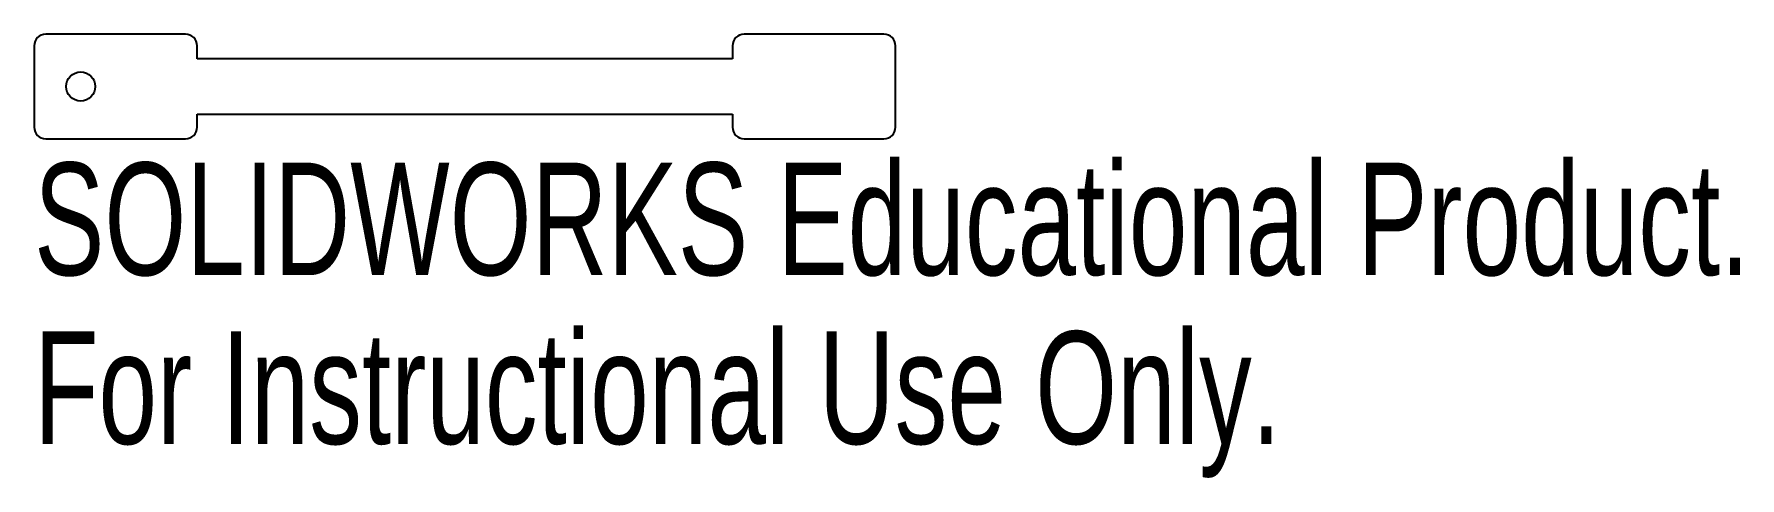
# Model space of a CAD drawing. Header units: millimetres. Extents: x -9 to 64.3, y -16.8 to 2.3.
import ezdxf

# ---------------------------------------------------------------- set-up
doc = ezdxf.new("R2010")
doc.units = ezdxf.units.MM
doc.styles.add('SLDTEXTSTYLE0', font='TXT', dxfattribs={"width": 0.7})

msp = doc.modelspace()

# ---------------------------------------------------------------- linework, layer by layer
at = {"color": 7, "linetype": 'Continuous', "lineweight": 25}
for p, q in [((-2.5, 2.25), (-8.5, 2.25)), ((27.5, 2.25), (21.5, 2.25)), ((-9, 1.75), (-9, -1.75)), ((-2, 1.185), (-2, 1.75)), ((21, 1.75), (21, 1.185)), ((28, -1.75), (28, 1.75)), ((21, 1.185), (-2, 1.185)), ((-2, -1.75), (-2, -1.185)), ((-2, -1.185), (21, -1.185)), ((21, -1.185), (21, -1.75)), ((-8.5, -2.25), (-2.5, -2.25)), ((21.5, -2.25), (27.5, -2.25))]:
    msp.add_line(p, q, dxfattribs=at)
msp.add_circle((-7, 0), 0.625, dxfattribs=at)
for centre, start, end in [((-8.5, 1.75), 90, 180), ((-2.5, 1.75), 0, 90), ((21.5, 1.75), 90, 180), ((27.5, 1.75), 0, 90), ((-8.5, -1.75), 180, 270), ((-2.5, -1.75), 270, 0), ((21.5, -1.75), 180, 270), ((27.5, -1.75), 270, 0)]:
    msp.add_arc(centre, 0.5, start, end, dxfattribs=at)

# ---------------------------------------------------------------- texts
at = {"color": 7, "linetype": 'Continuous', "char_height": 4.83362, "attachment_point": 1, "style": 'SLDTEXTSTYLE0'}
for s, insert in [('SOLIDWORKS Educational Product.', (-9, -3.27)), ('For Instructional Use Only.', (-9, -10.52))]:
    msp.add_mtext(s, dxfattribs=dict(at, insert=insert))

doc.saveas('drawing.dxf')
